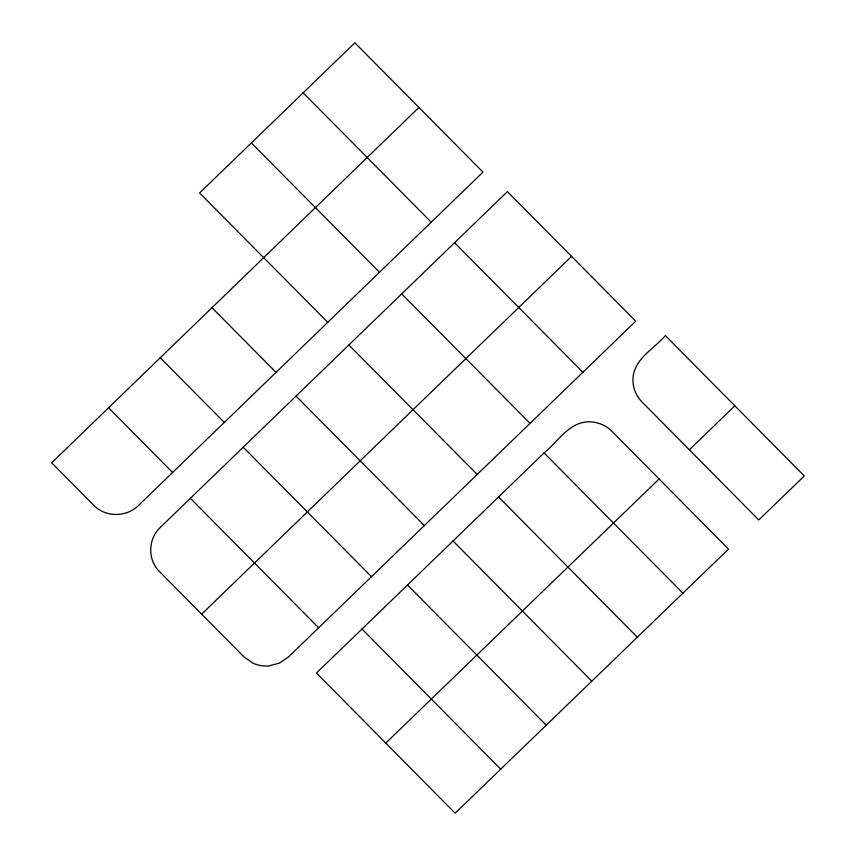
<?xml version="1.0" encoding="UTF-8"?>
<svg xmlns="http://www.w3.org/2000/svg" width="856" height="856" viewBox="0 0 856 856"><rect width="100%" height="100%" fill="white"/><g stroke="black" fill="none" stroke-linecap="round" stroke-linejoin="round"><path stroke-width="1.28" d="M190.374 498.31L160.222 527.521C148.045 538.852 147.414 559.76 159.387 571.466L243.971 656.905L252.798 663.1A31.897 31.255 -25.7 0 0 268.752 665.936L279.356 663.122L288.419 657.001L635.74 321.171L507.394 191.626L190.374 498.31L318.646 627.78M251.354 142.931L199.598 192.953L327.752 322.327L482.977 172.131L418.937 107.449L354.865 42.8L251.354 142.931L379.508 272.294M418.937 107.449L51.702 462.786L93.914 505.436C105.609 517.527 126.549 517.324 138.405 505.564L327.752 322.327M571.583 256.383L201.642 614.148M362.002 629.01L544.084 452.92C557.545 442.178 567.849 423.602 586.702 421.912C595.819 421.27 605.074 424.533 611.601 430.975L728.499 549.124L455.146 813.2L316.431 673.009L362.002 629.01L500.728 769.191M659.077 478.986L385.767 743.094M689.337 449.796L758.758 519.945L804.298 475.968L665.38 335.616C654.273 348.595 635.173 358.183 633.087 376.94C632.167 385.938 635.398 395.172 641.711 401.657L689.337 449.796L734.844 405.798M454.579 242.751L582.893 372.253M303.11 92.823L431.264 222.196M401.721 293.908L530.035 423.335M682.885 593.176L544.084 452.92M348.874 344.989L477.209 474.459M637.346 637.217L498.545 496.962M211.956 307.668L276.039 372.392M296.048 396.103L424.319 525.573M160.243 357.733L224.283 422.415M243.232 447.228L371.472 576.666M453.038 540.96L591.806 681.183M407.51 585.001L546.224 725.192M108.562 407.756L172.57 472.48"/></g></svg>
